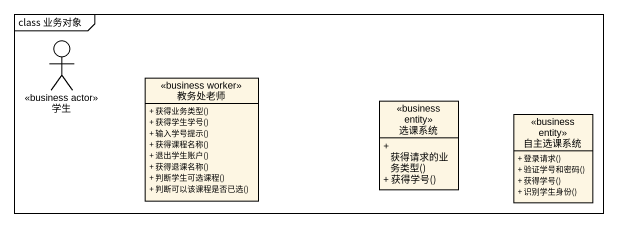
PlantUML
@startuml
mainframe class 业务对象
allowmixing
hide circle
hide empty members
skinparam classAttributeIconSize 0
actor 学生 <<business actor>>
class 教务处老师 <<business worker>> {
  + 获得业务类型()
  + 获得学生学号()
  + 输入学号提示()
  + 获得课程名称()
  + 退出学生账户()
  + 获得退课名称()
  + 判断学生可选课程()
  + 判断可以该课程是否已选()
}
class 选课系统 <<business entity>> {
  + 获得请求的业务类型()
  + 获得学号()
}
class 自主选课系统 <<business entity>> {
  + 登录请求()
  + 验证学号和密码()
  + 获得学号()
  + 识别学生身份()
}
@enduml
